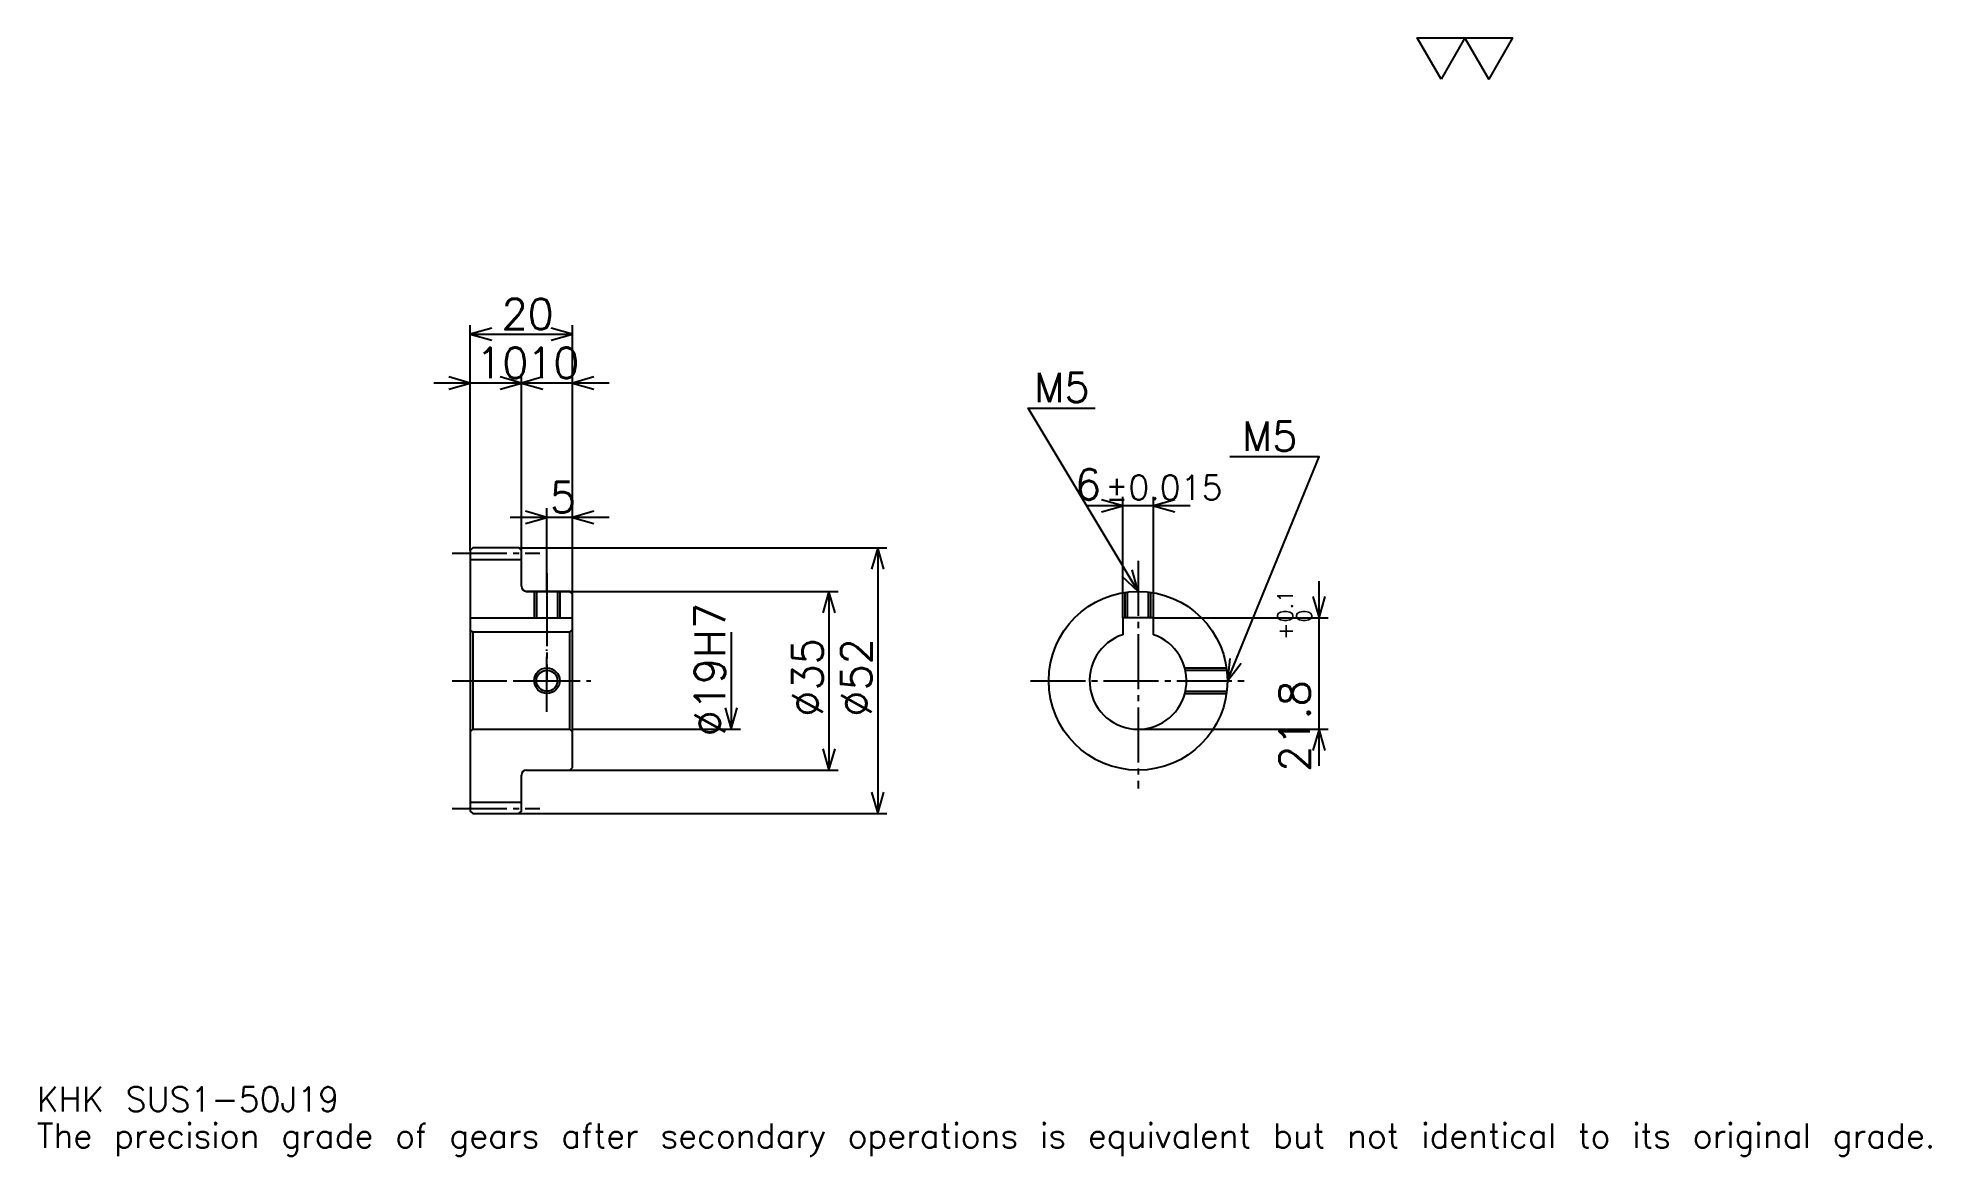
# Model space of a CAD drawing. Extents: x 12 to 383, y 4 to 223.
import ezdxf

# ---------------------------------------------------------------- set-up
doc = ezdxf.new("R2010")
doc.units = 0
doc.linetypes.add('DASHDOT', pattern=[14.347826, 10.76087, -1.195652, 1.195652, -1.195652])
doc.layers.get('0').update_dxf_attribs({"linetype": 'CONTINUOUS'})
doc.layers.add('DASHDOT', color=6, linetype='DASHDOT')
doc.styles.add('KANJI', font='TXT', dxfattribs={"bigfont": 'BIGFONT'})

msp = doc.modelspace()

# ---------------------------------------------------------------- linework, layer by layer
at = {"color": 5}
for p, q in [((96.847832, 123.445656), (96.847832, 167.08696)), ((116.847832, 123.445656), (116.847832, 167.08696)), ((96.847832, 165.293488), (116.847832, 165.293488)), ((114.021744, 155.728271), (89.67392, 155.728271)), ((124.021744, 155.728271), (99.67392, 155.728271)), ((106.847832, 123.445656), (106.847832, 157.521744)), ((224.608704, 109.745659), (224.608704, 133.478271)), ((230.608704, 109.745659), (230.608704, 133.478271)), ((111.847832, 123.445656), (111.847832, 131.217392)), ((237.782623, 131.684784), (217.434784, 131.684784)), ((124.021744, 129.42392), (104.67392, 129.42392)), ((96.847832, 122.945656), (96.847832, 123.445656)), ((106.347832, 123.445656), (116.847832, 123.445656)), ((106.847832, 122.945656), (106.847832, 123.445656)), ((111.847832, 114.945656), (111.847832, 123.445656)), ((111.847832, 114.945656), (111.847832, 123.445656)), ((116.847832, 123.445656), (178.42392, 123.445656)), ((116.847832, 114.445656), (116.847832, 123.445656)), ((176.630432, 123.445656), (176.630432, 71.445656)), ((107.847832, 114.945656), (116.847832, 114.945656)), ((116.847832, 114.945656), (168.858704, 114.945656)), ((167.065216, 114.945656), (167.065216, 79.945656)), ((263.043488, 80.771744), (263.043488, 116.919571)), ((230.608704, 109.745659), (264.836945, 109.745659)), ((147.934784, 106.945656), (147.934784, 87.945656)), ((116.847832, 87.945656), (149.728271, 87.945656)), ((227.608704, 87.945656), (264.836945, 87.945656)), ((107.847832, 79.945656), (116.847832, 79.945656)), ((116.847832, 79.945656), (168.858704, 79.945656)), ((106.347832, 71.445656), (116.847832, 71.445656)), ((116.847832, 71.445656), (178.42392, 71.445656))]:
    msp.add_line(p, q, dxfattribs=at)
at = {"color": 4}
for p, q in [((96.847832, 121.195656), (106.847832, 121.195656)), ((96.847832, 109.745659), (116.847832, 109.745659)), ((97.347832, 106.945656), (97.347832, 87.945656)), ((116.347832, 106.945656), (116.847832, 107.445656)), ((116.347832, 87.945656), (116.847832, 87.445656)), ((96.847832, 73.695656), (106.847832, 73.695656))]:
    msp.add_line(p, q, dxfattribs=at)
at = {"color": 7}
msp.add_lwpolyline([(286.956512, 215.217392), (282.293457, 223.300003), (300.945648, 223.300003), (296.282593, 215.217392), (291.619568, 223.300003), (286.956512, 215.217392)], dxfattribs=at)
at = {"color": 5}
for points in [[(101.032616, 166.489136), (96.847832, 165.293488), (101.032616, 164.097824)], [(112.663048, 164.097824), (116.847832, 165.293488), (112.663048, 166.489136)], [(92.663048, 154.532608), (96.847832, 155.728271), (92.663048, 156.92392)], [(102.663048, 154.532608), (106.847832, 155.728271), (102.663048, 156.92392)], [(111.032616, 156.92392), (106.847832, 155.728271), (111.032616, 154.532608)], [(121.032616, 156.92392), (116.847832, 155.728271), (121.032616, 154.532608)], [(227.608704, 114.945656), (206.08696, 150.815216), (219.239136, 150.815216)], [(245.108704, 97.445656), (263.043488, 141.25), (245.586945, 141.25)], [(107.663048, 128.228271), (111.847832, 129.42392), (107.663048, 130.619568)], [(121.032616, 130.619568), (116.847832, 129.42392), (121.032616, 128.228271)], [(220.42392, 130.489136), (224.608704, 131.684784), (220.42392, 132.880432)], [(234.793488, 132.880432), (230.608704, 131.684784), (234.793488, 130.489136)], [(177.826096, 119.260872), (176.630432, 123.445656), (175.434784, 119.260872)], [(224.430389, 117.918915), (227.608704, 114.945656), (226.480896, 119.149231)], [(168.26088, 110.760872), (167.065216, 114.945656), (165.869568, 110.760872)], [(261.847839, 113.930435), (263.043488, 109.745659), (264.239136, 113.930435)], [(245.587799, 101.771446), (245.108704, 97.445656), (247.800812, 100.865372)], [(146.739136, 92.13044), (147.934784, 87.945656), (149.130432, 92.13044)], [(264.239136, 83.760872), (263.043488, 87.945656), (261.847839, 83.760872)], [(165.869568, 84.13044), (167.065216, 79.945656), (168.26088, 84.13044)], [(175.434784, 75.63044), (176.630432, 71.445656), (177.826096, 75.63044)]]:
    msp.add_lwpolyline(points, dxfattribs=at)
at = {"color": 4}
for points in [[(106.847832, 115.945656), (106.847832, 122.945656), (106.347832, 123.445656), (97.347832, 123.445656), (96.847832, 122.945656), (96.847832, 87.445656)], [(107.847832, 79.945656), (116.347832, 79.945656), (116.847832, 80.445656), (116.847832, 114.445656), (116.347832, 114.945656), (107.847832, 114.945656)], [(109.347832, 114.945656), (109.347832, 109.745659)], [(109.782829, 114.945656), (109.782829, 109.745659)], [(113.912834, 114.945656), (113.912834, 109.745659)], [(114.347832, 114.945656), (114.347832, 109.745659)], [(225.108704, 109.745659), (225.108704, 114.766167)], [(225.543701, 109.745659), (225.543701, 114.823395)], [(229.673706, 109.745659), (229.673706, 114.823395)], [(230.108704, 109.745659), (230.108704, 114.766167)], [(230.608704, 106.459534), (230.608704, 109.745659), (224.608704, 109.745659), (224.608704, 106.459534)], [(96.847832, 87.445656), (97.347832, 87.945656), (116.347832, 87.945656), (116.347832, 106.945656), (97.347832, 106.945656), (96.847832, 107.445656)], [(236.773834, 99.945656), (244.929199, 99.945656)], [(236.881561, 99.510658), (244.98642, 99.510658)], [(236.773834, 94.945656), (244.929199, 94.945656)], [(236.881561, 95.380653), (244.98642, 95.380653)], [(96.847832, 87.445656), (96.847832, 71.945656), (97.347832, 71.445656), (106.347832, 71.445656), (106.847832, 71.945656), (106.847832, 78.945656)]]:
    msp.add_lwpolyline(points, dxfattribs=at)
for centre, radius in [((227.608704, 97.445656), 17.5), ((111.847832, 97.445656), 2.065)]:
    msp.add_circle(centre, radius, dxfattribs=at)
at = {"color": 7}
msp.add_circle((111.847832, 97.445656), 2.5, dxfattribs=at)
at = {"color": 4}
for centre, radius, start, end in [((107.847832, 115.945656), 1, 180, 270), ((227.608704, 97.445656), 9.5, 108.40843673, 71.59151967), ((107.847832, 78.945656), 1, 90, 180)]:
    msp.add_arc(centre, radius, start, end, dxfattribs=at)
at = {"layer": 'DASHDOT', "color": 7}
for p, q in [((93.260872, 122.445656), (110.434792, 122.445656)), ((227.608704, 120.92392), (227.608704, 76.358704)), ((111.847832, 114.945656), (111.847832, 97.445656)), ((93.260872, 97.445656), (120.434784, 97.445656)), ((206.521744, 97.445656), (248.695648, 97.445656)), ((93.260872, 72.445656), (110.434792, 72.445656))]:
    msp.add_line(p, q, dxfattribs=at)
for points in [[(111.847832, 118.532608), (111.847832, 106.158699)], [(111.847832, 91.358696), (111.847832, 103.532616)], [(105.76088, 97.445656), (117.934784, 97.445656)]]:
    msp.add_lwpolyline(points, dxfattribs=at)

# ---------------------------------------------------------------- texts
at = {"color": 7, "style": 'KANJI'}
for s, height, p in [('20', 5.978261, (102.96196, 166.25)), ('10', 5.978261, (97.96196, 156.684784)), ('10', 5.978261, (107.96196, 156.684784)), ('M5', 5.739131, (207.282623, 152.010864)), ('M5', 5.739131, (247.978271, 142.445648)), ('6', 5.978261, (215.268387, 132.880432)), ('%%p0.015', 4.782609, (221.186127, 132.880432)), ('5', 5.978261, (112.4049, 130.380432)), ('KHK SUS1-50J19', 4.782609, (11.956522, 13.152174)), ('The precision grade of gears after secondary operations is equivalent but not identical to its original grade.', 4.782609, (11.956522, 5.978261))]:
    msp.add_text(s, height=height, dxfattribs=at).set_placement(p)
for s, height, p in [('%%c19H7', 5.978261, (146.739136, 86.535332)), ('0.1', 2.98913, (257.902161, 108.843597)), ('+', 2.98913, (257.902161, 105.495773)), ('0', 2.98913, (261.608704, 108.843597)), ('%%c35', 5.978261, (165.869568, 90.421204)), ('%%c52', 5.978261, (175.434784, 90.421204)), ('21.8', 5.978261, (261.25, 79.619492))]:
    msp.add_text(s, height=height, rotation=90, dxfattribs=at).set_placement(p)

doc.saveas('drawing.dxf')
